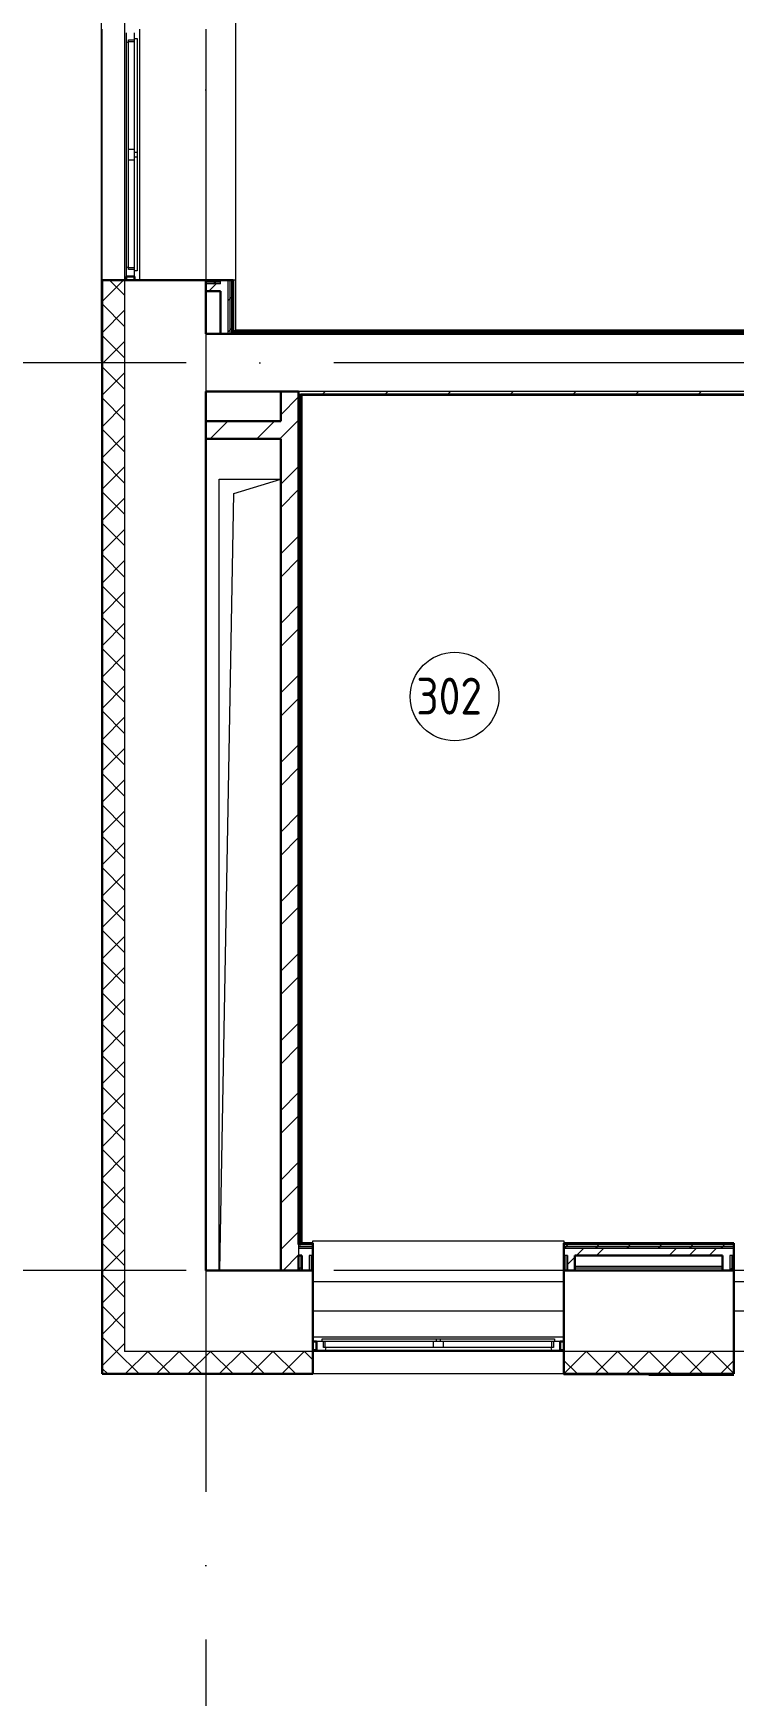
# Model space of a CAD drawing. Header units: millimetres. Extents: x -259809 to 472825, y -397243 to 31861.
# Drawn here: x 243002 to 247746, y -373335 to -362069 of the extents above; entities that cross this region are included whole.
import ezdxf

# ---------------------------------------------------------------- set-up
doc = ezdxf.new("R2010")
doc.units = ezdxf.units.MM
doc.linetypes.add('ADSK_Линия сетки', pattern=[25, 20, -2.5, 0, -2.5])
for name, color, linetype, lineweight in [('_ Окна', 252, 'Continuous', 30), ('Марки помещений', 252, 'Continuous', 20), ('Ограждение', 252, 'Continuous', 9), ('Окна', 252, 'Continuous', 9), ('Оси', 252, 'Continuous', 9), ('Перекрытие', 252, 'Continuous', 18), ('Стены внутренние', 252, 'Continuous', 18), ('Стены наружные', 252, 'Continuous', 18), ('Стены штриховка', 7, 'Continuous', 9)]:
    doc.layers.add(name, color=color, linetype=linetype, lineweight=lineweight)
doc.styles.add('GOST Common_2', font='', dxfattribs={"width": 0.9, "height": 250})
doc.styles.get('GOST Common_2').set_extended_font_data('GOST type B')

# ---------------------------------------------------------------- blocks, each defined once
blk = doc.blocks.new('3 этаж')
at = {"color": 251, "lineweight": 18, "true_color": 0x636466}
for p, q in [((244261, -17763), (244261, -12403)), ((244261, -12403), (244679, -12403)), ((244266, -17763), (244360, -12498)), ((244360, -12498), (244679, -12403))]:
    blk.add_line(p, q, dxfattribs=at)
at = {"layer": '_ Окна', "color": 251, "lineweight": 18, "true_color": 0x636466}
for p, q in [((243631, -9378), (243631, -9438)), ((243631, -9438), (243648, -9442)), ((243648, -9424), (243689, -9424)), ((243648, -9436), (243648, -9424)), ((243689, -9416), (243689, -9378)), ((243648, -10964), (243631, -10969)), ((243631, -10969), (243631, -11028)), ((243631, -11028), (243689, -11028)), ((243648, -10982), (243648, -10970)), ((243689, -10982), (243648, -10982)), ((243689, -11028), (243689, -10990)), ((244959, -18245), (244921, -18245)), ((244921, -18245), (244921, -18303)), ((244967, -18286), (244967, -18245)), ((246525, -18245), (246525, -18286)), ((246571, -18245), (246533, -18245)), ((246571, -18303), (246571, -18245)), ((244921, -18303), (244981, -18303)), ((244979, -18286), (244967, -18286)), ((244981, -18303), (244985, -18286)), ((246507, -18286), (246512, -18303)), ((246512, -18303), (246571, -18303)), ((246525, -18286), (246513, -18286))]:
    blk.add_line(p, q, dxfattribs=at)
at = {"layer": '_ Окна', "color": 251, "true_color": 0x636466}
for p, q in [((243689, -11028), (243631, -11028)), ((243631, -11028), (243631, -11053)), ((243689, -11053), (243689, -11028)), ((244921, -18245), (244896, -18245)), ((244921, -18303), (244921, -18245)), ((246596, -18245), (246571, -18245)), ((246571, -18245), (246571, -18303)), ((244896, -18303), (244921, -18303)), ((246571, -18303), (246596, -18303))]:
    blk.add_line(p, q, dxfattribs=at)
at = {"layer": 'Марки помещений', "color": 251, "true_color": 0x636466}
blk.add_circle((245856, -13875), 300, dxfattribs=at)
at = {"layer": 'Ограждение', "color": 251, "true_color": 0x636466}
for p, q in [((244371, -3693), (244371, -11398)), ((243721, -9353), (243721, -11053)), ((244171, -9353), (244171, -11053)), ((244371, -9353), (244371, -11053)), ((244371, -11053), (244356, -11053)), ((250101, -11393), (244371, -11393)), ((244824, -11833), (244819, -11828)), ((244824, -17578), (244824, -11833)), ((244824, -11833), (250971, -11833)), ((244896, -17578), (244896, -17563)), ((244896, -17563), (246596, -17563)), ((246596, -17563), (246596, -17578)), ((244814, -17663), (244814, -17747)), ((244821, -17741), (244815, -17747)), ((247671, -17738), (246671, -17738)), ((244896, -17838), (246596, -17838)), ((247746, -17838), (249446, -17838)), ((244896, -18038), (246596, -18038)), ((247746, -18038), (249446, -18038)), ((244896, -18213), (246596, -18213))]:
    blk.add_line(p, q, dxfattribs=at)
at = {"layer": 'Окна', "color": 251, "true_color": 0x636466}
for p, q in [((243631, -9438), (243631, -10969)), ((243648, -10168), (243648, -9436)), ((243648, -9436), (243689, -9436)), ((243689, -10188), (243689, -9416)), ((243689, -9416), (243706, -9416)), ((243706, -9416), (243706, -10188)), ((243648, -10238), (243648, -10168)), ((243689, -10168), (243648, -10168)), ((243648, -10970), (243648, -10238)), ((243648, -10238), (243689, -10238)), ((243689, -10218), (243689, -10188)), ((243706, -10188), (243689, -10188)), ((243689, -10990), (243689, -10218)), ((243689, -10218), (243706, -10218)), ((243706, -10188), (243706, -10218)), ((243706, -10218), (243706, -10990)), ((243689, -10970), (243648, -10970)), ((243706, -10990), (243689, -10990)), ((244959, -18228), (245731, -18228)), ((244959, -18245), (244959, -18228)), ((245731, -18245), (244959, -18245)), ((244979, -18286), (244979, -18245)), ((245711, -18245), (245711, -18286)), ((245731, -18228), (245761, -18228)), ((245731, -18228), (245731, -18245)), ((245761, -18245), (245731, -18245)), ((245761, -18228), (246533, -18228)), ((245761, -18245), (245761, -18228)), ((246533, -18245), (245761, -18245)), ((245781, -18286), (245781, -18245)), ((246513, -18245), (246513, -18286)), ((246533, -18228), (246533, -18245)), ((245711, -18286), (244979, -18286)), ((244981, -18303), (246512, -18303)), ((245781, -18286), (245711, -18286)), ((246513, -18286), (245781, -18286))]:
    blk.add_line(p, q, dxfattribs=at)
at = {"layer": 'Оси', "color": 251, "linetype": 'ADSK_Линия сетки', "ltscale": 200, "true_color": 0x636466}
for p, q in [((244171, -263), (244171, -31390)), ((314039, -11613), (237099, -11613)), ((314039, -17763), (237099, -17763))]:
    blk.add_line(p, q, dxfattribs=at)
at = {"layer": 'Перекрытие', "color": 251, "true_color": 0x636466}
for p, q in [((244261, -17763), (244261, -12403)), ((244261, -12403), (244679, -12403))]:
    blk.add_line(p, q, dxfattribs=at)
at = {"layer": 'Стены внутренние', "color": 251, "true_color": 0x636466}
for p, q in [((243621, -5403), (243621, -18313)), ((243469, -11053), (243469, -9353)), ((267396, -18313), (243621, -18313)), ((246596, -18465), (244896, -18465))]:
    blk.add_line(p, q, dxfattribs=at)
at = {"layer": 'Стены внутренние', "color": 251, "lineweight": 30, "true_color": 0x636466}
for p, q in [((244171, -11053), (243469, -11053)), ((243469, -11053), (243469, -18465)), ((244171, -11418), (244171, -11128)), ((244271, -11418), (244171, -11418)), ((244171, -12008), (244171, -11808)), ((244171, -11808), (244679, -11808)), ((244171, -17763), (244171, -12128)), ((244679, -17763), (244171, -17763)), ((244821, -17763), (244799, -17763)), ((244896, -18465), (244896, -17763)), ((246596, -17763), (246596, -18465)), ((247671, -17763), (246671, -17763)), ((247746, -18465), (247746, -17763)), ((243469, -18465), (244896, -18465)), ((246596, -18465), (247746, -18465))]:
    blk.add_line(p, q, dxfattribs=at)
at = {"layer": 'Стены внутренние', "color": 251, "linetype": 'Continuous', "lineweight": 9, "true_color": 0x636466}
for p, q in [((243471, -11195), (243613, -11053)), ((243471, -11138), (243471, -11138)), ((243502, -11055), (243502, -11055)), ((243621, -11155), (243521, -11055)), ((243621, -11367), (243471, -11217)), ((243471, -11407), (243621, -11257)), ((243621, -11580), (243471, -11430)), ((243471, -11443), (243471, -11443)), ((243471, -11619), (243621, -11469)), ((243621, -11792), (243471, -11642)), ((243471, -11831), (243621, -11681)), ((243471, -11815), (243469, -11812)), ((243621, -12004), (243471, -11854)), ((243471, -12044), (243621, -11894)), ((243471, -12019), (243469, -12015)), ((243471, -12053), (243471, -12053)), ((243621, -12216), (243471, -12066)), ((243471, -12256), (243621, -12106)), ((243471, -12256), (243471, -12256)), ((243621, -12428), (243471, -12278)), ((243471, -12468), (243621, -12318)), ((243471, -12479), (243469, -12483)), ((243621, -12640), (243471, -12490)), ((243471, -12680), (243621, -12530)), ((243471, -12561), (243471, -12561)), ((243621, -12852), (243471, -12702)), ((243471, -12892), (243621, -12742)), ((243621, -13065), (243471, -12915)), ((243471, -13104), (243621, -12954)), ((243621, -13277), (243471, -13127)), ((243471, -13316), (243621, -13166)), ((243471, -13170), (243471, -13170)), ((243621, -13489), (243471, -13339)), ((243471, -13373), (243471, -13373)), ((243471, -13528), (243621, -13378)), ((243621, -13701), (243471, -13551)), ((243471, -13741), (243621, -13591)), ((243471, -13678), (243471, -13678)), ((243621, -13913), (243471, -13763)), ((243471, -13953), (243621, -13803)), ((243471, -13902), (243469, -13905)), ((243621, -14125), (243471, -13975)), ((243471, -14165), (243621, -14015)), ((243621, -14337), (243471, -14187)), ((243471, -14254), (243469, -14250)), ((243471, -14377), (243621, -14227)), ((243471, -14288), (243471, -14288)), ((243621, -14549), (243471, -14399)), ((243471, -14589), (243621, -14439)), ((243471, -14491), (243471, -14491)), ((243621, -14762), (243471, -14612)), ((243471, -14801), (243621, -14651)), ((243471, -14796), (243471, -14796)), ((243621, -14974), (243471, -14824)), ((243471, -15013), (243621, -14863)), ((243621, -15186), (243471, -15036)), ((243471, -15226), (243621, -15076)), ((243621, -15398), (243471, -15248)), ((243471, -15438), (243621, -15288)), ((243471, -15405), (243471, -15405)), ((243621, -15610), (243471, -15460)), ((243471, -15650), (243621, -15500)), ((243471, -15609), (243471, -15609)), ((243621, -15822), (243471, -15672)), ((243471, -15862), (243621, -15712)), ((243621, -16034), (243471, -15884)), ((243471, -15913), (243471, -15913)), ((243471, -16074), (243621, -15924)), ((243621, -16246), (243471, -16096)), ((243471, -16286), (243621, -16136)), ((243471, -16137), (243471, -16138)), ((243621, -16459), (243471, -16309)), ((243471, -16498), (243621, -16348)), ((243471, -16489), (243469, -16485)), ((243621, -16671), (243471, -16521)), ((243471, -16523), (243471, -16523)), ((243471, -16710), (243621, -16560)), ((243471, -16726), (243471, -16726)), ((243621, -16883), (243471, -16733)), ((243471, -16923), (243621, -16773)), ((243621, -17095), (243471, -16945)), ((243471, -17135), (243621, -16985)), ((243471, -17031), (243471, -17031)), ((243621, -17307), (243471, -17157)), ((243471, -17347), (243621, -17197)), ((243621, -17519), (243471, -17369)), ((243471, -17559), (243621, -17409)), ((243621, -17731), (243471, -17581)), ((243471, -17771), (243621, -17621)), ((243471, -17641), (243471, -17641)), ((243621, -17944), (243471, -17794)), ((243471, -17983), (243621, -17833)), ((243471, -17844), (243471, -17844)), ((243621, -18156), (243471, -18006)), ((243471, -18195), (243621, -18045)), ((243471, -18149), (243471, -18149)), ((243567, -18313), (243471, -18218)), ((243471, -18408), (243565, -18313)), ((243565, -18313), (243621, -18258)), ((243717, -18463), (243567, -18313)), ((243628, -18463), (243778, -18313)), ((243929, -18463), (243779, -18313)), ((243840, -18463), (243990, -18313)), ((244141, -18463), (243991, -18313)), ((244052, -18463), (244202, -18313)), ((244353, -18463), (244203, -18313)), ((244264, -18463), (244414, -18313)), ((244566, -18463), (244416, -18313)), ((244476, -18463), (244626, -18313)), ((244778, -18463), (244628, -18313)), ((244688, -18463), (244838, -18313)), ((244896, -18370), (244840, -18313)), ((246598, -18462), (246747, -18313)), ((246899, -18463), (246749, -18313)), ((246810, -18463), (246960, -18313)), ((247111, -18463), (246961, -18313)), ((247022, -18463), (247172, -18313)), ((247323, -18463), (247173, -18313)), ((247234, -18463), (247384, -18313)), ((247535, -18463), (247385, -18313)), ((247446, -18463), (247596, -18313)), ((247744, -18460), (247598, -18313)), ((243505, -18463), (243471, -18430)), ((243674, -18465), (243673, -18464)), ((244709, -18463), (244708, -18465)), ((246687, -18463), (246596, -18373)), ((247193, -18465), (247192, -18463)), ((247525, -18463), (247524, -18465)), ((247545, -18465), (247544, -18463)), ((247658, -18463), (247746, -18375)), ((247744, -18453), (247746, -18453))]:
    blk.add_line(p, q, dxfattribs=at)
at = {"layer": 'Стены наружные', "color": 251, "true_color": 0x636466}
for p, q in [((243464, -11603), (243464, -8803)), ((243469, -11053), (243464, -11053)), ((243464, -11603), (243469, -11603)), ((250916, -11808), (244799, -11808)), ((244807, -17747), (244821, -17747)), ((244807, -17762), (244807, -17747)), ((244821, -17762), (244807, -17762)), ((246671, -17747), (247671, -17747)), ((247671, -17762), (246671, -17762)), ((246596, -18465), (246596, -18470)), ((247171, -18470), (246596, -18470))]:
    blk.add_line(p, q, dxfattribs=at)
at = {"layer": 'Стены наружные', "color": 251, "lineweight": 30, "true_color": 0x636466}
for p, q in [((244356, -11053), (244171, -11053)), ((244171, -11053), (244171, -11128)), ((244171, -11128), (244271, -11128)), ((244271, -11128), (244271, -11418)), ((244356, -11398), (244356, -11053)), ((244271, -11418), (250126, -11418)), ((244351, -11403), (244351, -11398)), ((244351, -11398), (244351, -11403)), ((250111, -11403), (244351, -11403)), ((250106, -11398), (244356, -11398)), ((244679, -11808), (244679, -12008)), ((244799, -11808), (244679, -11808)), ((244799, -17588), (244799, -11808)), ((244814, -17583), (244814, -11823)), ((244819, -11828), (250971, -11828)), ((244819, -17578), (244819, -11828)), ((244679, -12008), (244171, -12008)), ((244171, -12008), (244171, -12128)), ((244171, -12128), (244679, -12128)), ((244679, -12128), (244679, -17763)), ((244799, -17588), (244814, -17588)), ((244799, -17763), (244799, -17663)), ((244799, -17663), (244821, -17663)), ((244896, -17578), (244819, -17578)), ((244821, -17663), (244821, -17763)), ((244896, -17763), (244896, -17578)), ((246596, -17578), (246596, -17763)), ((247746, -17578), (246596, -17578)), ((246671, -17663), (247671, -17663)), ((246671, -17763), (246671, -17663)), ((247671, -17663), (247671, -17763)), ((247746, -17763), (247746, -17578)), ((244679, -17763), (244799, -17763)), ((244821, -17763), (244896, -17763)), ((246596, -17763), (246671, -17763)), ((247671, -17763), (247746, -17763)), ((247171, -18465), (247746, -18465)), ((247171, -18465), (247171, -18470)), ((247746, -18470), (247171, -18470))]:
    blk.add_line(p, q, dxfattribs=at)
at = {"layer": 'Стены наружные', "color": 251, "linetype": 'Continuous', "lineweight": 9, "true_color": 0x636466}
for p, q in [((244191, -11128), (244241, -11078)), ((244224, -11078), (244237, -11066)), ((244237, -11066), (244249, -11053)), ((244351, -11093), (244356, -11088)), ((244321, -11194), (244334, -11181)), ((244334, -11181), (244346, -11169)), ((244346, -11169), (244351, -11164)), ((244351, -11164), (244356, -11159)), ((244351, -11234), (244356, -11229)), ((244351, -11305), (244356, -11300)), ((244351, -11376), (244356, -11371)), ((244321, -11406), (244334, -11393)), ((244334, -11393), (244346, -11381)), ((244394, -11403), (244399, -11398)), ((244465, -11403), (244470, -11398)), ((244507, -11418), (244507, -11403)), ((244536, -11403), (244541, -11398)), ((244606, -11403), (244611, -11398)), ((244677, -11403), (244682, -11398)), ((244748, -11403), (244753, -11398)), ((244819, -11403), (244824, -11398)), ((244889, -11403), (244894, -11398)), ((244960, -11403), (244965, -11398)), ((245031, -11403), (245036, -11398)), ((245101, -11403), (245106, -11398)), ((245107, -11418), (245107, -11403)), ((245172, -11403), (245177, -11398)), ((245243, -11403), (245248, -11398)), ((245314, -11403), (245319, -11398)), ((245384, -11403), (245389, -11398)), ((245455, -11403), (245460, -11398)), ((245526, -11403), (245531, -11398)), ((245596, -11403), (245601, -11398)), ((245667, -11403), (245672, -11398)), ((245707, -11418), (245707, -11403)), ((245738, -11403), (245743, -11398)), ((245809, -11403), (245814, -11398)), ((245879, -11403), (245884, -11398)), ((245950, -11403), (245955, -11398)), ((246021, -11403), (246026, -11398)), ((246091, -11403), (246096, -11398)), ((246162, -11403), (246167, -11398)), ((246233, -11403), (246238, -11398)), ((246303, -11403), (246308, -11398)), ((246307, -11418), (246307, -11403)), ((246374, -11403), (246379, -11398)), ((246445, -11403), (246450, -11398)), ((246516, -11403), (246521, -11398)), ((246586, -11403), (246591, -11398)), ((246657, -11403), (246662, -11398)), ((246728, -11403), (246733, -11398)), ((246798, -11403), (246803, -11398)), ((246869, -11403), (246874, -11398)), ((246907, -11418), (246907, -11403)), ((246940, -11403), (246945, -11398)), ((247011, -11403), (247016, -11398)), ((247081, -11403), (247086, -11398)), ((247152, -11403), (247157, -11398)), ((247223, -11403), (247228, -11398)), ((247293, -11403), (247298, -11398)), ((247364, -11403), (247369, -11398)), ((247435, -11403), (247440, -11398)), ((247506, -11403), (247511, -11398)), ((247507, -11418), (247507, -11403)), ((247576, -11403), (247581, -11398)), ((247647, -11403), (247652, -11398)), ((247718, -11403), (247723, -11398)), ((244814, -11832), (244818, -11828)), ((244818, -11828), (244823, -11823)), ((244889, -11828), (244894, -11823)), ((244959, -11828), (244964, -11823)), ((244964, -11823), (244979, -11808)), ((245030, -11828), (245035, -11823)), ((245101, -11828), (245106, -11823)), ((245171, -11828), (245176, -11823)), ((245242, -11828), (245247, -11823)), ((245313, -11828), (245318, -11823)), ((245384, -11828), (245389, -11823)), ((245389, -11823), (245404, -11808)), ((245454, -11828), (245459, -11823)), ((245525, -11828), (245530, -11823)), ((245596, -11828), (245601, -11823)), ((245666, -11828), (245671, -11823)), ((245737, -11828), (245742, -11823)), ((245808, -11828), (245813, -11823)), ((245813, -11823), (245828, -11808)), ((245878, -11828), (245883, -11823)), ((245949, -11828), (245954, -11823)), ((246020, -11828), (246025, -11823)), ((246091, -11828), (246096, -11823)), ((246161, -11828), (246166, -11823)), ((246232, -11828), (246237, -11823)), ((246237, -11823), (246252, -11808)), ((246303, -11828), (246308, -11823)), ((246373, -11828), (246378, -11823)), ((246444, -11828), (246449, -11823)), ((246515, -11828), (246520, -11823)), ((246586, -11828), (246591, -11823)), ((246656, -11828), (246661, -11823)), ((246661, -11823), (246676, -11808)), ((246727, -11828), (246732, -11823)), ((246798, -11828), (246803, -11823)), ((246868, -11828), (246873, -11823)), ((246939, -11828), (246944, -11823)), ((247010, -11828), (247015, -11823)), ((247081, -11828), (247086, -11823)), ((247086, -11823), (247101, -11808)), ((247151, -11828), (247156, -11823)), ((247222, -11828), (247227, -11823)), ((247293, -11828), (247298, -11823)), ((247363, -11828), (247368, -11823)), ((247434, -11828), (247439, -11823)), ((247505, -11828), (247510, -11823)), ((247510, -11823), (247525, -11808)), ((247576, -11828), (247581, -11823)), ((247646, -11828), (247651, -11823)), ((247717, -11828), (247722, -11823)), ((244679, -11965), (244799, -11845)), ((244814, -11903), (244819, -11898)), ((244201, -12128), (244321, -12008)), ((244516, -12128), (244636, -12008)), ((244679, -12122), (244799, -12002)), ((244799, -11988), (244814, -11973)), ((244814, -11973), (244819, -11968)), ((244814, -12044), (244819, -12039)), ((244673, -12128), (244679, -12122)), ((244814, -12115), (244819, -12110)), ((244814, -12185), (244819, -12180)), ((244814, -12256), (244819, -12251)), ((244679, -12436), (244799, -12316)), ((244814, -12327), (244819, -12322)), ((244679, -12593), (244799, -12473)), ((244799, -12413), (244814, -12398)), ((244814, -12398), (244819, -12393)), ((244814, -12468), (244819, -12463)), ((244814, -12539), (244819, -12534)), ((244814, -12610), (244819, -12605)), ((244814, -12680), (244819, -12675)), ((244679, -12908), (244799, -12788)), ((244799, -12837), (244814, -12822)), ((244814, -12751), (244819, -12746)), ((244814, -12822), (244819, -12817)), ((244679, -13065), (244799, -12945)), ((244814, -12893), (244819, -12888)), ((244814, -12963), (244819, -12958)), ((244814, -13034), (244819, -13029)), ((244814, -13105), (244819, -13100)), ((244814, -13175), (244819, -13170)), ((244679, -13379), (244799, -13259)), ((244799, -13261), (244814, -13246)), ((244814, -13246), (244819, -13241)), ((244814, -13317), (244819, -13312)), ((244814, -13388), (244819, -13383)), ((244679, -13536), (244799, -13416)), ((244814, -13458), (244819, -13453)), ((244814, -13529), (244819, -13524)), ((244814, -13600), (244819, -13595)), ((244679, -13850), (244799, -13730)), ((244799, -13685), (244814, -13670)), ((244814, -13670), (244819, -13665)), ((244814, -13741), (244819, -13736)), ((244814, -13812), (244819, -13807)), ((244679, -14008), (244799, -13888)), ((244814, -13883), (244819, -13878)), ((244814, -13953), (244819, -13948)), ((244814, -14024), (244819, -14019)), ((244799, -14110), (244814, -14095)), ((244814, -14095), (244819, -14090)), ((244814, -14165), (244819, -14160)), ((244679, -14322), (244799, -14202)), ((244814, -14236), (244819, -14231)), ((244814, -14307), (244819, -14302)), ((244679, -14479), (244799, -14359)), ((244814, -14377), (244819, -14372)), ((244799, -14534), (244814, -14519)), ((244814, -14448), (244819, -14443)), ((244814, -14519), (244819, -14514)), ((244814, -14590), (244819, -14585)), ((244679, -14793), (244799, -14673)), ((244814, -14660), (244819, -14655)), ((244814, -14731), (244819, -14726)), ((244679, -14951), (244799, -14831)), ((244814, -14802), (244819, -14797)), ((244814, -14872), (244819, -14867)), ((244799, -14958), (244814, -14943)), ((244814, -14943), (244819, -14938)), ((244814, -15014), (244819, -15009)), ((244814, -15085), (244819, -15080)), ((244679, -15265), (244799, -15145)), ((244814, -15155), (244819, -15150)), ((244679, -15422), (244799, -15302)), ((244814, -15226), (244819, -15221)), ((244814, -15297), (244819, -15292)), ((244799, -15382), (244814, -15367)), ((244814, -15367), (244819, -15362)), ((244814, -15438), (244819, -15433)), ((244814, -15509), (244819, -15504)), ((244679, -15736), (244799, -15616)), ((244814, -15580), (244819, -15575)), ((244814, -15650), (244819, -15645)), ((244814, -15721), (244819, -15716)), ((244679, -15893), (244799, -15773)), ((244799, -15807), (244814, -15792)), ((244814, -15792), (244819, -15787)), ((244814, -15862), (244819, -15857)), ((244814, -15933), (244819, -15928)), ((244679, -16208), (244799, -16088)), ((244814, -16004), (244819, -15999)), ((244814, -16075), (244819, -16070)), ((244799, -16231), (244814, -16216)), ((244814, -16145), (244819, -16140)), ((244814, -16216), (244819, -16211)), ((244679, -16365), (244799, -16245)), ((244814, -16287), (244819, -16282)), ((244814, -16357), (244819, -16352)), ((244814, -16428), (244819, -16423)), ((244679, -16679), (244799, -16559)), ((244814, -16499), (244819, -16494)), ((244799, -16655), (244814, -16640)), ((244814, -16570), (244819, -16565)), ((244814, -16640), (244819, -16635)), ((244679, -16836), (244799, -16716)), ((244814, -16711), (244819, -16706)), ((244814, -16782), (244819, -16777)), ((244814, -16852), (244819, -16847)), ((244814, -16923), (244819, -16918)), ((244814, -16994), (244819, -16989)), ((244679, -17151), (244799, -17031)), ((244799, -17080), (244814, -17065)), ((244814, -17065), (244819, -17060)), ((244679, -17308), (244799, -17188)), ((244814, -17135), (244819, -17130)), ((244814, -17206), (244819, -17201)), ((244814, -17277), (244819, -17272)), ((244814, -17347), (244819, -17342)), ((244814, -17418), (244819, -17413)), ((244679, -17622), (244799, -17502)), ((244799, -17504), (244814, -17489)), ((244814, -17489), (244819, -17484)), ((244814, -17559), (244819, -17554)), ((244695, -17763), (244799, -17659)), ((244861, -17583), (244866, -17578)), ((246599, -17613), (246611, -17601)), ((246611, -17601), (246624, -17588)), ((246621, -17723), (246671, -17673)), ((246629, -17583), (246634, -17578)), ((246681, -17663), (246731, -17613)), ((246700, -17583), (246705, -17578)), ((246770, -17583), (246775, -17578)), ((246811, -17613), (246824, -17601)), ((246816, -17663), (246866, -17613)), ((246824, -17601), (246836, -17588)), ((246836, -17588), (246841, -17583)), ((246841, -17583), (246846, -17578)), ((246912, -17583), (246917, -17578)), ((246982, -17583), (246987, -17578)), ((247023, -17613), (247036, -17601)), ((247036, -17601), (247048, -17588)), ((247053, -17583), (247058, -17578)), ((247124, -17583), (247129, -17578)), ((247195, -17583), (247200, -17578)), ((247235, -17613), (247248, -17601)), ((247248, -17601), (247260, -17588)), ((247260, -17588), (247265, -17583)), ((247265, -17583), (247270, -17578)), ((247309, -17663), (247359, -17613)), ((247336, -17583), (247341, -17578)), ((247407, -17583), (247412, -17578)), ((247444, -17663), (247494, -17613)), ((247447, -17613), (247460, -17601)), ((247460, -17601), (247472, -17588)), ((247477, -17583), (247482, -17578)), ((247548, -17583), (247553, -17578)), ((247579, -17663), (247629, -17613)), ((247619, -17583), (247624, -17578)), ((247660, -17613), (247672, -17601)), ((247672, -17601), (247685, -17588)), ((247685, -17588), (247690, -17583)), ((247690, -17583), (247695, -17578)), ((247722, -17763), (247734, -17751)), ((247734, -17751), (247746, -17739)), ((247524, -18465), (247521, -18470)), ((247548, -18470), (247545, -18465))]:
    blk.add_line(p, q, dxfattribs=at)
at = {"layer": 'Стены штриховка', "color": 251, "true_color": 0x636466}
for p, q in [((243471, -11055), (243471, -18465)), ((243545, -11055), (243471, -11055)), ((243545, -11055), (243545, -11053)), ((244271, -11066), (244171, -11066)), ((244271, -11078), (244171, -11078)), ((244271, -11078), (244271, -11053)), ((244321, -11053), (244321, -11418)), ((244334, -11053), (244334, -11418)), ((244346, -11053), (244346, -11418)), ((244351, -11053), (244351, -11398)), ((244351, -11403), (244351, -11418)), ((244814, -11823), (250971, -11823)), ((244799, -17588), (244799, -17663)), ((244799, -17601), (244896, -17601)), ((244799, -17613), (244896, -17613)), ((244896, -17583), (244814, -17583)), ((244814, -17588), (244896, -17588)), ((244896, -17663), (244871, -17663)), ((244871, -17663), (244871, -17763)), ((244884, -17663), (244884, -17763)), ((247746, -17583), (246596, -17583)), ((246596, -17588), (247746, -17588)), ((246596, -17601), (247746, -17601)), ((246596, -17613), (247746, -17613)), ((246621, -17663), (246596, -17663)), ((246609, -17663), (246609, -17763)), ((246621, -17663), (246621, -17763)), ((247746, -17663), (247721, -17663)), ((247721, -17663), (247721, -17763)), ((247734, -17663), (247734, -17763)), ((243469, -18463), (244894, -18463)), ((244896, -18389), (244894, -18389)), ((244894, -18463), (244894, -18389)), ((246598, -18389), (246596, -18389)), ((246598, -18389), (246598, -18463)), ((246598, -18463), (247744, -18463)), ((247746, -18389), (247744, -18389)), ((247744, -18463), (247744, -18389))]:
    blk.add_line(p, q, dxfattribs=at)
at = {"layer": 'Марки помещений', "color": 251, "true_color": 0x636466, "style": 'GOST Common_2', "width": 0.9}
blk.add_text('302', height=250, dxfattribs=at).set_placement((245597, -13997))

msp = doc.modelspace()

# ---------------------------------------------------------------- block references
msp.add_blockref('3 этаж', (0, -352689))

doc.saveas('drawing.dxf')
